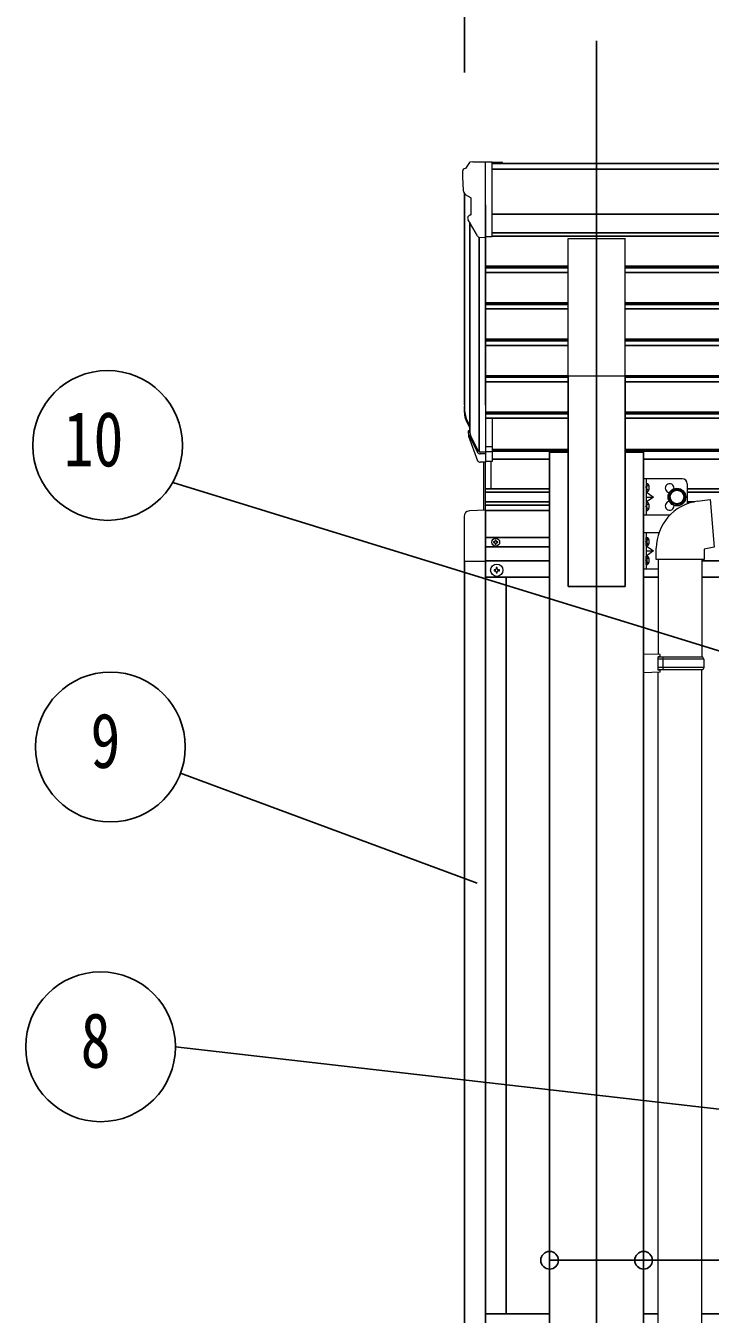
# Model space of a CAD drawing. Units: millimetres, scale not verified. Extents: x -10512 to 10512, y -7425 to 7425.
# Drawn here: x -2522 to -1864, y -2562 to -1324 of the extents above; entities that cross this region are included whole.
import ezdxf
from ezdxf.enums import TextEntityAlignment as Align

# ---------------------------------------------------------------- set-up
doc = ezdxf.new("R2010")
doc.units = ezdxf.units.MM
doc.header["$LTSCALE"] = 30
for name, color, linetype in [('0-3_YKK_12', 2, 'Continuous'), ('0-5_YKK_A1', 4, 'Continuous'), ('0-6_YKK_D', 6, 'Continuous')]:
    doc.layers.add(name, color=color, linetype=linetype)
doc.layers.add('0-4_YKK_13', color=4, linetype='Continuous', lineweight=18)
doc.styles.add('ＭＳ ゴシック', font='')
doc.styles.get('ＭＳ ゴシック').set_extended_font_data('MS Gothic')

msp = doc.modelspace()

# ---------------------------------------------------------------- linework, layer by layer
at = {"layer": '0-3_YKK_12'}
msp.add_line((-1972.87, -1338.1), (-1972.87, -4512.5), dxfattribs=at)
at = {"layer": '0-4_YKK_13'}
for p, q in [((-2094.96, -1455.05), (-2099.03, -1460.86)), ((-2091.87, -1454.48), (-2094.21, -1454.62)), ((-2091.87, -1454.48), (-2073.37, -1454.48)), ((-2079.87, -1527.47), (-2079.87, -1454.48)), ((-2073.37, -1454.48), (-2063.37, -1454.57)), ((-2073.37, -1526.47), (-2073.37, -1454.48)), ((-2063.37, -1456.09), (-2063.37, -1454.57)), ((-2101.87, -1463.85), (-2101.87, -1464.48)), ((-2099.34, -1485.67), (-2094.02, -1488.74)), ((-2093.87, -1489), (-2093.87, -1505.27)), ((-2087.5, -1525.65), (-2096.5, -1510.06)), ((-2079.87, -1527.47), (-2085.08, -1527.15)), ((-2073.37, -1526.47), (-2079.87, -1526.47)), ((-2000.37, -1659.93), (-2000.37, -1528.13)), ((-2000.37, -1528.13), (-1945.37, -1528.13)), ((-1945.37, -1659.93), (-1945.37, -1528.13)), ((-2000.37, -1659.93), (-1945.37, -1659.93)), ((-2079.87, -1688.21), (-2079.87, -1742.98)), ((-2098.78, -1702.39), (-2094.9, -1710.34)), ((-2098.18, -1701.02), (-2094.9, -1708.08)), ((-2073.37, -1700.88), (-2073.37, -1742.24)), ((-2096.46, -1713.67), (-2096.13, -1718.07)), ((-2096.13, -1718.07), (-2087.32, -1741.62)), ((-2095.51, -1717.51), (-2087.32, -1733.69)), ((-2086.31, -1732.56), (-2094.06, -1717.15)), ((-2079.87, -1733.24), (-2085.01, -1733.24)), ((-2073.37, -1728.34), (-2079.87, -1728.34)), ((-2073.37, -1733.22), (-2079.87, -1733.22)), ((-2079.87, -1735.04), (-2084.72, -1735.04)), ((-2079.87, -1742.98), (-2084.72, -1742.98)), ((-2081.37, -1789.06), (-2081.37, -1742.98)), ((-2073.37, -1742.24), (-2079.87, -1742.24)), ((-2079.87, -1788.98), (-2079.87, -1742.24)), ((-2074.37, -1768.48), (-2074.37, -1742.24)), ((-1927.67, -1758.98), (-1927.67, -1793.98)), ((-1890.67, -1758.98), (-1927.67, -1758.98)), ((-1925.17, -1758.98), (-1925.17, -1793.98)), ((-1924.67, -1763.48), (-1923.87, -1763.62)), ((-1885.67, -1763.98), (-1885.67, -1782.95)), ((-1924.67, -1771.48), (-1925.17, -1771.39)), ((-1925.17, -1776.48), (-1918.17, -1776.48)), ((-1924.67, -1771.48), (-1923.87, -1771.34)), ((-1924.67, -1781.48), (-1923.87, -1781.62)), ((-1876.23, -1780.56), (-1863.72, -1779)), ((-2100.37, -1795.28), (-2100.37, -1838.17)), ((-2079.87, -1788.98), (-2095.16, -1789.78)), ((-2079.87, -1788.98), (-2079.87, -1838.17)), ((-1902.62, -1793.98), (-1927.67, -1793.98)), ((-1924.67, -1789.48), (-1925.17, -1789.39)), ((-1924.67, -1789.48), (-1923.87, -1789.34)), ((-2071.1, -1819.45), (-2071.92, -1819.45)), ((-1927.67, -1810.86), (-1927.67, -1845.86)), ((-1913.07, -1810.86), (-1927.67, -1810.86)), ((-1925.17, -1810.86), (-1925.17, -1845.86)), ((-1924.67, -1815.36), (-1925.17, -1815.45)), ((-1924.67, -1815.36), (-1923.87, -1815.5)), ((-2068.64, -1820.27), (-2067.82, -1820.27)), ((-1925.17, -1828.36), (-1918.17, -1828.36)), ((-1924.67, -1823.36), (-1923.87, -1823.22)), ((-1915.64, -1836.57), (-1915.64, -1825.65)), ((-2100.37, -1838.17), (-2079.87, -1838.17)), ((-1924.67, -1833.36), (-1925.17, -1833.45)), ((-1924.67, -1833.36), (-1923.87, -1833.5)), ((-1924.67, -1841.36), (-1923.87, -1841.22)), ((-1869.64, -1836.57), (-1915.64, -1836.57)), ((-1913.67, -1836.57), (-1913.67, -1927.87)), ((-1871.67, -1836.57), (-1871.67, -1930.43)), ((-2070.37, -1846.36), (-2071.37, -1846.36)), ((-2067.37, -1847.36), (-2066.37, -1847.36)), ((-1913.67, -1845.86), (-1927.67, -1845.86)), ((-1911.67, -1927.93), (-1927.67, -1927.46)), ((-1927.67, -1927.46), (-1927.67, -1945.4)), ((-1911.67, -1929.93), (-1913.67, -1929.93)), ((-1870.67, -1930.43), (-1913.67, -1930.43)), ((-1911.67, -1929.93), (-1911.67, -1927.93)), ((-1909.2, -1932.43), (-1908.77, -1930.43)), ((-1869.67, -1932.43), (-1870.67, -1930.43)), ((-1869.67, -1932.43), (-1913.67, -1932.43)), ((-1869.67, -1940.43), (-1913.67, -1940.43)), ((-1870.67, -1942.43), (-1913.67, -1942.43)), ((-1911.67, -1944.93), (-1911.67, -1942.93)), ((-1871.67, -2789.68), (-1871.67, -1942.43)), ((-1869.67, -1940.43), (-1870.67, -1942.43)), ((-1869.67, -1932.43), (-1869.67, -1940.43)), ((-1911.67, -1944.93), (-1927.67, -1945.4)), ((-1913.67, -2787.12), (-1913.67, -1944.99))]:
    msp.add_line(p, q, dxfattribs=at)
for points in [[(-1925.56, -1767.48), (-1924.93, -1766.29), (-1922.69, -1765.18)], [(-1925.56, -1767.48), (-1924.93, -1768.67), (-1922.69, -1769.78)], [(-1924.67, -1771.48), (-1924.67, -1763.48), (-1925.17, -1763.57), (-1925.17, -1771.39)], [(-1925.17, -1771.48), (-1918.17, -1776.48), (-1925.17, -1781.48)], [(-1924.67, -1789.48), (-1924.67, -1781.48), (-1925.17, -1781.57), (-1925.17, -1789.39)], [(-1863.72, -1779), (-1859.71, -1824.83), (-1869.64, -1826.57), (-1869.64, -1836.57)], [(-1925.56, -1785.48), (-1924.93, -1784.29), (-1922.69, -1783.18)], [(-1925.56, -1785.48), (-1924.93, -1786.67), (-1922.69, -1787.78)], [(-2071.92, -1819.45), (-2071.92, -1820.27), (-2071.1, -1820.27)], [(-2069.46, -1818.63), (-2069.46, -1817.81), (-2070.28, -1817.81), (-2070.28, -1818.63)], [(-2067.82, -1820.27), (-2067.82, -1819.45), (-2068.64, -1819.45)], [(-1925.56, -1819.36), (-1924.93, -1818.17), (-1922.69, -1817.06)], [(-1925.56, -1819.36), (-1924.93, -1820.55), (-1922.69, -1821.66)], [(-1924.67, -1815.36), (-1924.67, -1823.36), (-1925.17, -1823.27), (-1925.17, -1815.45)], [(-2070.28, -1821.09), (-2070.28, -1821.91), (-2069.46, -1821.91), (-2069.46, -1821.09)], [(-1925.17, -1823.36), (-1918.17, -1828.36), (-1925.17, -1833.36)], [(-2068.37, -1845.36), (-2068.37, -1844.36), (-2069.37, -1844.36), (-2069.37, -1845.36)], [(-1925.56, -1837.36), (-1924.93, -1836.17), (-1922.69, -1835.06)], [(-1925.56, -1837.36), (-1924.93, -1838.55), (-1922.69, -1839.66)], [(-1924.67, -1833.36), (-1924.67, -1841.36), (-1925.17, -1841.27), (-1925.17, -1833.45)], [(-2071.37, -1846.36), (-2071.37, -1847.36), (-2070.37, -1847.36)], [(-2069.37, -1848.36), (-2069.37, -1849.36), (-2068.37, -1849.36), (-2068.37, -1848.36)], [(-2066.37, -1847.36), (-2066.37, -1846.36), (-2067.37, -1846.36)], [(-1911.67, -1942.93), (-1913.67, -1942.93), (-1913.67, -1929.93)], [(-1909.2, -1932.43), (-1909.2, -1940.43), (-1908.77, -1942.43)]]:
    msp.add_lwpolyline(points, dxfattribs=at)
msp.add_lwpolyline([(-1895.67, -1783.99), (-1902.17, -1780.23), (-1902.17, -1772.73), (-1895.67, -1768.98), (-1889.17, -1772.73), (-1889.17, -1780.23)], close=True, dxfattribs=at)
for centre, radius in [((-1895.67, -1776.48), 8.5), ((-1895.67, -1776.48), 7.5), ((-1895.67, -1776.48), 6.5), ((-2069.87, -1819.86), 3.75), ((-2068.87, -1846.86), 5.9)]:
    msp.add_circle(centre, radius, dxfattribs=at)
for centre, radius, start, end in [((-2098.87, -1463.85), 3, 93, 180), ((-2094.15, -1455.62), 1, 93.5, 145), ((-1899.87, -1464.48), 202, 180, 184.94904), ((-2094.97, -1481.29), 6.18, 185.7035, 224.99897), ((-2094.17, -1489), 0.3, 0, 60), ((-2093.9, -1508.56), 3, 94.7167, 210), ((-2094.17, -1505.27), 0.3, 274.7167, 0), ((-2084.9, -1524.15), 3, 210, 266.5), ((-2069.29, -1691.52), 30.41, 187.1552, 198.19734), ((-2070.69, -1693.28), 29.53, 186.50806, 197.98144), ((-1924.03, -1764.51), 0.9, 32.05588, 80), ((-1928.77, -1767.48), 6.5, 327.94412, 32.05588), ((-1902.67, -1767.98), 4.25, 353.70569, 265.23923), ((-1890.67, -1763.98), 5, 0, 90), ((-1924.03, -1770.45), 0.9, 280, 327.94412), ((-1924.03, -1782.51), 0.9, 32.05588, 80), ((-1928.77, -1785.48), 6.5, 327.94412, 32.05588), ((-1869.73, -1826.01), 45.91, 98.14944, 179.55845), ((-1902.67, -1784.98), 4.25, 94.76077, 6.29431), ((-2094.87, -1795.28), 5.5, 93, 180), ((-1924.03, -1788.45), 0.9, 280, 327.94412), ((-2071.1, -1818.63), 0.82, 270, 0), ((-2068.64, -1818.63), 0.82, 180, 270), ((-1924.03, -1816.39), 0.9, 32.05588, 80), ((-1928.77, -1819.36), 6.5, 327.94412, 32.05588), ((-2071.1, -1821.09), 0.82, 0, 90), ((-2068.64, -1821.09), 0.82, 90, 180), ((-1924.03, -1822.33), 0.9, 280, 327.94412), ((-1924.03, -1834.39), 0.9, 32.05588, 80), ((-1924.03, -1840.33), 0.9, 280, 327.94412), ((-1928.77, -1837.36), 6.5, 327.94412, 32.05588), ((-2070.37, -1845.36), 1, 270, 0), ((-2070.37, -1848.36), 1, 0, 90), ((-2067.37, -1845.36), 1, 180, 270), ((-2067.37, -1848.36), 1, 90, 180)]:
    msp.add_arc(centre, radius, start, end, dxfattribs=at)
for centre, major_axis, ratio, start_param, end_param in [((-2011.22, -1693.71), (-89.06, 1.43), 0.57596, 6.1962358, 6.3678173), ((-2012.01, -1687.03), (87.93, 4.42), 0.541684, 3.0659337, 3.2228513), ((-2095.16, -1713.67), (1.3, 0), 0.90356, 1.3700892, 3.347195), ((-2009.24, -1697.48), (-89.07, 0), 0.90356, 0.2056023, 0.2515348), ((-2009.95, -1693.61), (-88.05, 0), 0.90356, 0.2662965, 0.3003836), ((-2085.01, -1731.88), (-1.5, 0), 0.90356, 0.5235988, 1.5707963), ((-2084.72, -1732.33), (-3, 0), 0.90356, 0.5235988, 1.5707963), ((-2084.72, -1740.27), (3, 0), 0.90356, 3.6651914, 4.712389)]:
    msp.add_ellipse(centre, major_axis=major_axis, ratio=ratio, start_param=start_param, end_param=end_param, dxfattribs=at)
at = {"layer": '0-5_YKK_A1'}
for p, q in [((777.63, -1456.09), (-2073.37, -1456.09)), ((777.63, -1461.3), (-2073.37, -1461.3)), ((-2099.87, -1485.06), (-2099.87, -1687.84)), ((-2079.87, -1495.59), (-2079.87, -1688.21)), ((777.63, -1504.83), (-2073.37, -1504.83)), ((-2094.9, -1512.83), (-2094.9, -1714.55)), ((777.63, -1522.69), (-2073.37, -1522.69)), ((-2085.87, -1526.99), (-2085.88, -1732.98)), ((777.63, -1525.93), (-2073.37, -1525.93)), ((-2079.87, -1554.79), (-2000.37, -1554.79)), ((-2079.87, -1556.28), (-2000.37, -1556.28)), ((649.63, -1554.79), (-1945.37, -1554.79)), ((649.63, -1556.28), (-1945.37, -1556.28)), ((-2079.87, -1560.6), (-2000.37, -1560.6)), ((649.63, -1560.6), (-1945.37, -1560.6)), ((-2079.87, -1589.88), (-2000.37, -1589.88)), ((-2079.87, -1591.37), (-2000.37, -1591.37)), ((-2079.87, -1595.69), (-2000.37, -1595.69)), ((649.63, -1589.88), (-1945.37, -1589.88)), ((649.63, -1591.37), (-1945.37, -1591.37)), ((649.63, -1595.69), (-1945.37, -1595.69)), ((-2079.87, -1624.92), (-2000.37, -1624.92)), ((-2079.87, -1626.42), (-2000.37, -1626.42)), ((-2079.87, -1630.74), (-2000.37, -1630.74)), ((649.63, -1624.92), (-1945.37, -1624.92)), ((649.63, -1626.42), (-1945.37, -1626.42)), ((649.63, -1630.74), (-1945.37, -1630.74)), ((-2079.87, -1659.98), (-2000.37, -1659.98)), ((-2079.87, -1661.48), (-2000.37, -1661.48)), ((-2079.87, -1665.79), (-2000.37, -1665.79)), ((-2000.37, -1659.93), (-2000.37, -1862.5)), ((-1945.37, -1659.93), (-1945.37, -1862.5)), ((649.63, -1659.98), (-1945.37, -1659.98)), ((649.63, -1661.48), (-1945.37, -1661.48)), ((649.63, -1665.79), (-1945.37, -1665.79)), ((-2079.87, -1695.06), (-2000.37, -1695.06)), ((649.63, -1695.06), (-1945.37, -1695.06)), ((-2079.87, -1696.56), (-2000.37, -1696.56)), ((-2079.87, -1700.88), (-2000.37, -1700.88)), ((649.63, -1696.56), (-1945.37, -1696.56)), ((649.63, -1700.88), (-1945.37, -1700.88)), ((-2073.37, -1730.91), (-2000.37, -1730.91)), ((-2073.37, -1732.31), (-2000.37, -1732.31)), ((649.63, -1730.91), (-1945.37, -1730.91)), ((649.63, -1732.31), (-1945.37, -1732.31)), ((-2018.07, -1739.99), (-2073.37, -1739.99)), ((-2018.07, -1733.5), (-2018.07, -4362.5)), ((-2018.07, -1733.5), (-2000.37, -1733.5)), ((-1927.67, -1733.5), (-1945.37, -1733.5)), ((-1927.67, -1733.5), (-1927.67, -4362.5)), ((-1927.67, -1739.99), (-1845.87, -1739.99)), ((-2079.87, -1768.48), (-2018.07, -1768.48)), ((-1885.67, -1768.48), (-1825.27, -1768.48)), ((-2079.87, -1771.98), (-2018.07, -1771.98)), ((-2079.87, -1780.98), (-2018.07, -1780.98)), ((-1885.67, -1771.98), (-1825.27, -1771.98)), ((-1885.67, -1780.98), (-1878.71, -1780.98)), ((-2079.87, -1784.48), (-2018.07, -1784.48)), ((-2079.87, -3662.98), (-2079.87, -1788.98)), ((-2018.07, -1789.48), (-2079.87, -1789.48)), ((-2079.87, -1815.36), (-2018.07, -1815.36)), ((-2079.87, -1824.36), (-2018.07, -1824.36)), ((-2099.87, -1838.18), (-2099.87, -2576.98)), ((-2079.87, -1837.86), (-2018.07, -1837.86)), ((-1871.67, -1837.86), (-714.87, -1837.86)), ((-2018.07, -1853.36), (-2079.87, -1853.36)), ((-2059.87, -2561.48), (-2059.87, -1853.36)), ((-1913.67, -1853.36), (-1927.67, -1853.36)), ((-1871.67, -1853.36), (-672.87, -1853.36)), ((-2000.37, -1862.5), (-1945.37, -1862.5)), ((-2079.87, -2561.48), (-2018.07, -2561.48)), ((-1927.67, -2561.48), (-1913.67, -2561.48)), ((-1871.67, -2561.48), (-672.87, -2561.48))]:
    msp.add_line(p, q, dxfattribs=at)
at = {"layer": '0-6_YKK_D'}
for p, q in [((-2099.87, -1368.68), (-2099.87, -908.1)), ((-1364.72, -2075.49), (-2380.5, -1762.47)), ((-2087.75, -2147.53), (-2372.86, -2041.74)), ((-647.68, -2503.13), (-2377.78, -2304.78))]:
    msp.add_line(p, q, dxfattribs=at)
msp.add_lwpolyline([(-2018.07, -2509.97), (-1927.67, -2509.97), (-1725.44, -2509.97)], dxfattribs=at)
for centre, radius in [((-2443.11, -1726.91), 72), ((-2440.36, -2016.7), 72), ((-2449.78, -2304.78), 72), ((-2018.07, -2509.97), 8.5), ((-1927.67, -2509.97), 8.5)]:
    msp.add_circle(centre, radius, dxfattribs=at)

# ---------------------------------------------------------------- texts
at = {"layer": '0-6_YKK_D', "style": 'ＭＳ ゴシック', "width": 0.8}
for s, p in [('10', (-2485.35, -1762.91)), ('9', (-2459.56, -2052.7)), ('8', (-2468.98, -2340.78))]:
    msp.add_text(s, height=52.79, dxfattribs=at).set_placement(p, align=Align.BOTTOM_LEFT)

doc.saveas('drawing.dxf')
